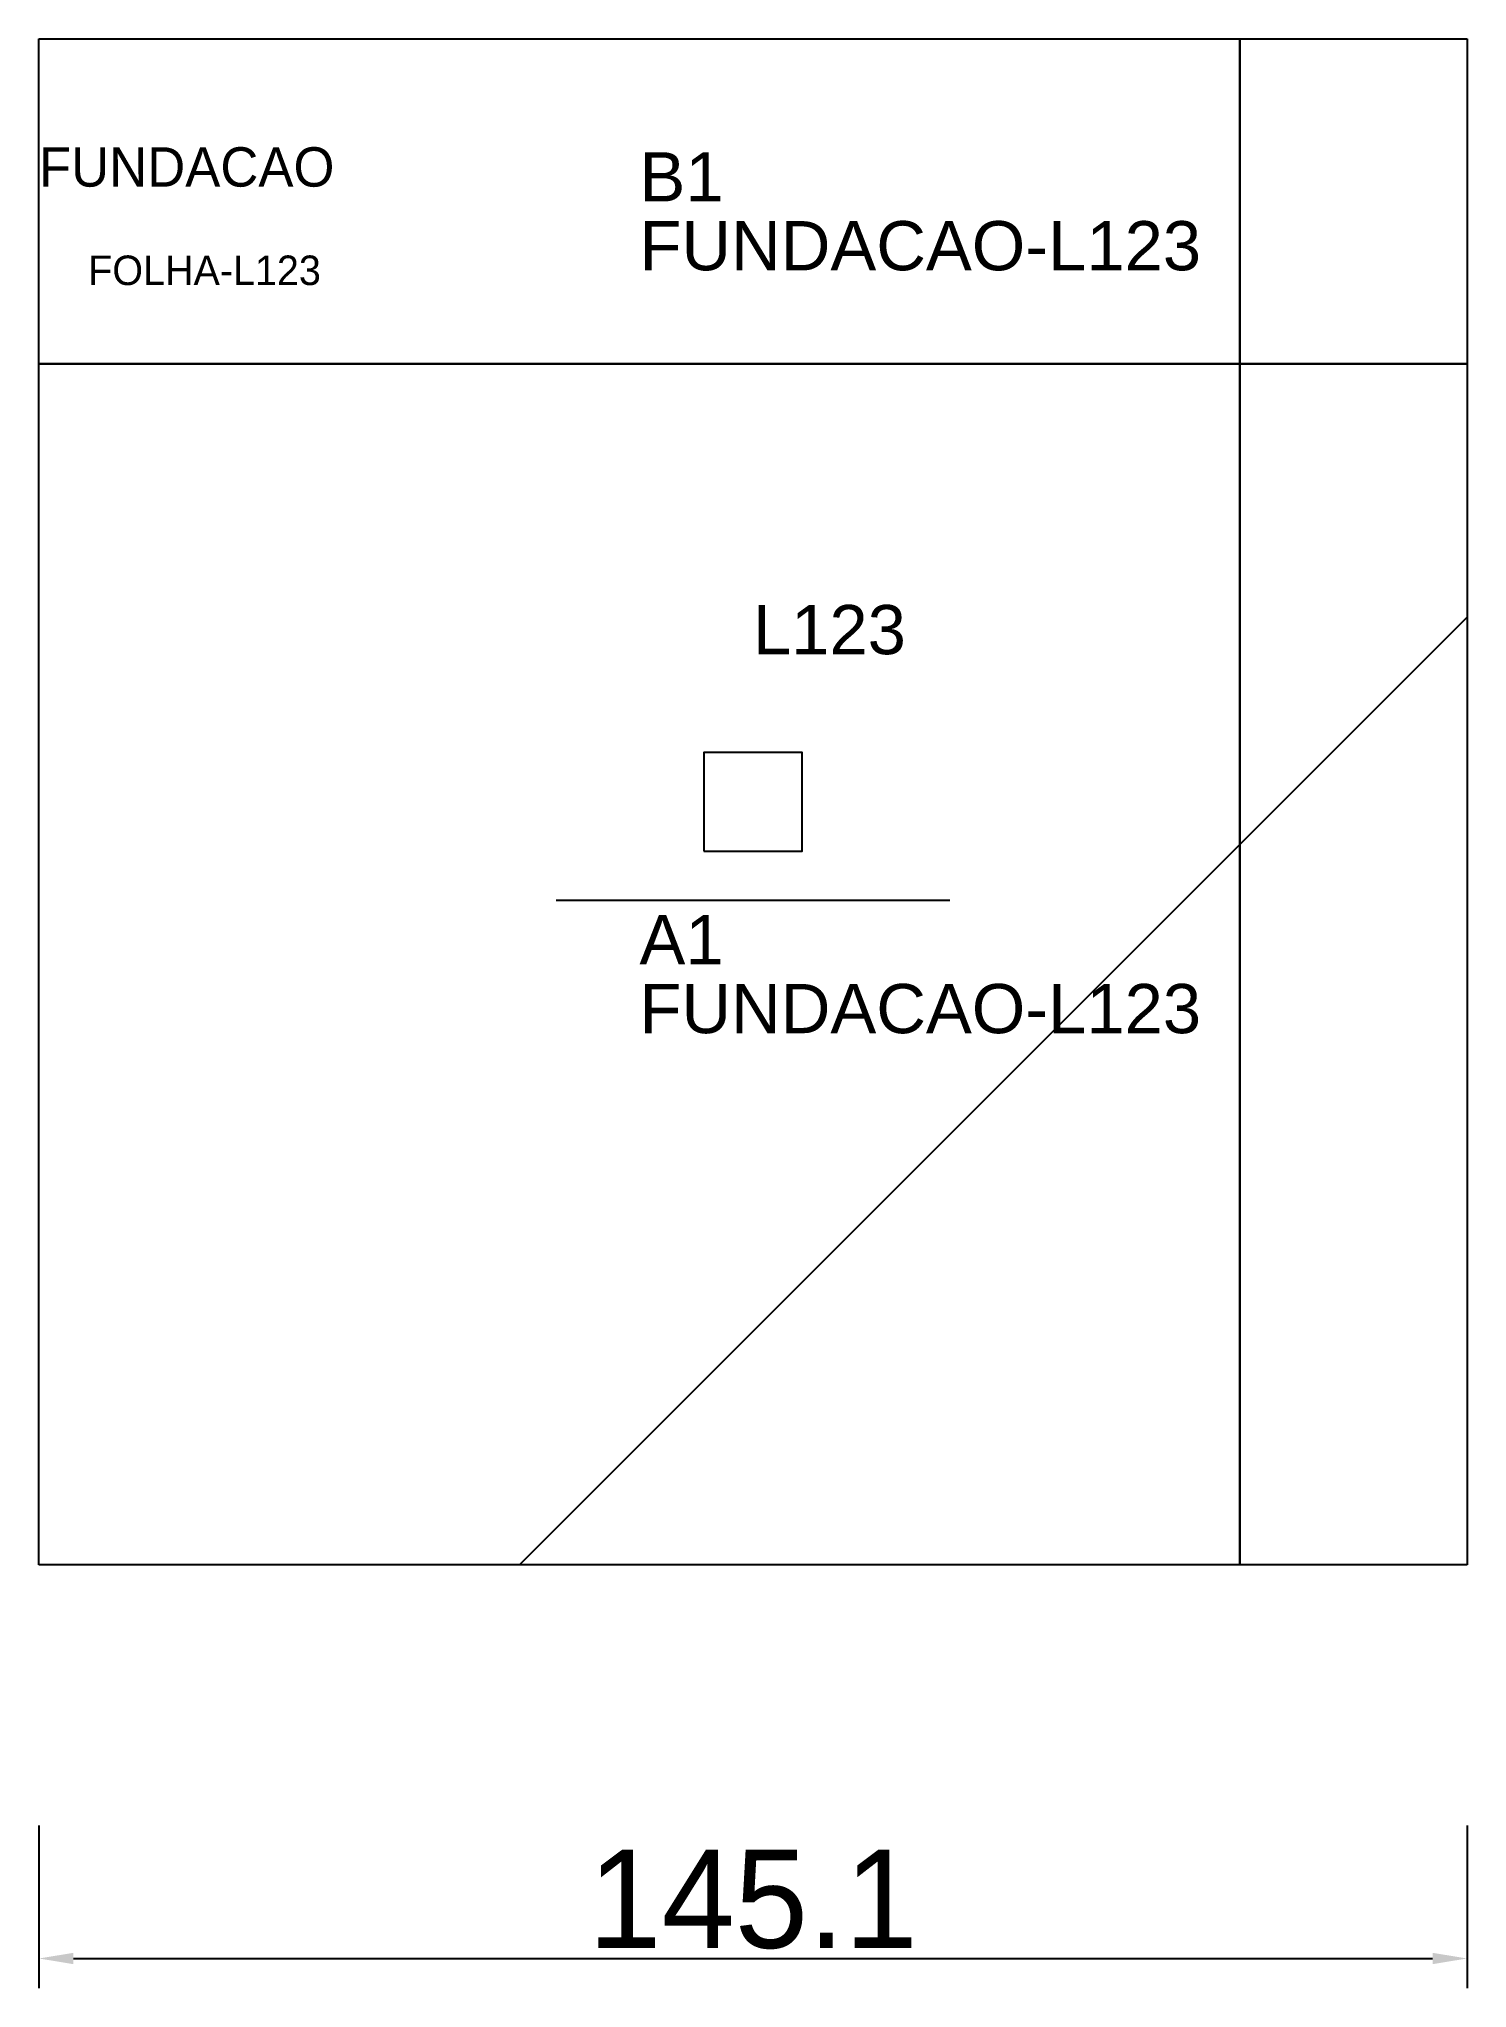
# Model space of a CAD drawing. Header units: metres. Extents: x 222 to 367, y 4 to 202.
import ezdxf

# ---------------------------------------------------------------- set-up
doc = ezdxf.new("R2010")
doc.units = ezdxf.units.M
for name, color, linetype in [('3', 3, 'CONTINUOUS'), ('AUX00', 7, 'CONTINUOUS'), ('COTA', 241, 'CONTINUOUS'), ('FOLHA', 255, 'CONTINUOUS'), ('Hachura', 251, 'CONTINUOUS'), ('NOMENCLATURA', 7, 'CONTINUOUS'), ('Nível', 160, 'CONTINUOUS'), ('Painéis', 200, 'CONTINUOUS'), ('Pilares', 5, 'CONTINUOUS'), ('SARR_2.2x7', 40, 'CONTINUOUS')]:
    doc.layers.add(name, color=color, linetype=linetype)
doc.styles.add('ARIAL', font='Arial.ttf')
doc.styles.add('STR_STANDARD', font='arial.ttf')
doc.dimstyles.new('EZ DXF', dxfattribs={"dimtxt": 10, "dimasz": 3.5, "dimexe": 3, "dimexo": 1.5, "dimgap": 1, "dimtad": 1, "dimdec": 1, "dimdsep": 46, "dimcen": 2.5, "dimazin": 3, "dimtfac": 1, "dimtmove": 0, "dimatfit": 3})

msp = doc.modelspace()

# ---------------------------------------------------------------- hatches: boundary and pattern name
at = {"layer": 'Hachura'}
h = msp.add_hatch(dxfattribs=at)
h.set_pattern_fill('ANSI31', scale=50)
h.paths.add_polyline_path([(222.2, 201.5), (367.27, 201.5), (367.27, 46.5), (222.2, 46.5)])
h = msp.add_hatch(dxfattribs=at)
h.set_pattern_fill('ANSI31', scale=50)
h.paths.add_polyline_path([(222.2, 201.5), (367.27, 201.5), (367.27, 46.5), (222.2, 46.5)])

# ---------------------------------------------------------------- linework, layer by layer
at = {"layer": '3'}
for points in [[(344.2, 46.5), (344.2, 201.5)], [(344.2, 46.5), (344.2, 201.5)], [(222.2, 168.5), (367.27, 168.5)], [(222.2, 168.5), (367.27, 168.5)]]:
    msp.add_lwpolyline(points, close=True, dxfattribs=at)
at = {"layer": 'Painéis', "color": 200}
for p, q in [((222.2, 201.5), (367.27, 201.5)), ((222.2, 46.5), (222.2, 201.5)), ((222.2, 201.5), (367.27, 201.5)), ((222.2, 46.5), (222.2, 201.5)), ((367.27, 201.5), (367.27, 46.5)), ((367.27, 201.5), (367.27, 46.5)), ((367.27, 46.5), (222.2, 46.5)), ((367.27, 46.5), (222.2, 46.5))]:
    msp.add_line(p, q, dxfattribs=at)
at = {"layer": 'Pilares'}
msp.add_lwpolyline([(289.73, 119), (299.73, 119), (299.73, 129), (289.73, 129)], close=True, dxfattribs=at)
msp.add_lwpolyline([(289.73, 119), (299.73, 119), (299.73, 129), (289.73, 129)], close=True, dxfattribs=at)
at = {"layer": 'SARR_2.2x7'}
msp.add_line((274.73, 114), (314.73, 114), dxfattribs=at)
msp.add_line((274.73, 114), (314.73, 114), dxfattribs=at)

# ---------------------------------------------------------------- texts
at = {"layer": '3', "style": 'STR_STANDARD'}
for s, p in [('B1', (283.2, 185)), ('B1', (283.2, 185)), ('A1', (283.2, 107.5)), ('A1', (283.2, 107.5))]:
    msp.add_text(s, height=5, dxfattribs=at).set_placement(p)
at = {"layer": 'AUX00', "style": 'STR_STANDARD'}
for p in [(283.2, 178), (283.2, 178), (283.2, 100.5), (283.2, 100.5)]:
    msp.add_text('FUNDACAO-L123', height=5, dxfattribs=at).set_placement(p)
at = {"layer": 'FOLHA'}
msp.add_text('FOLHA-L123', height=3, dxfattribs=at).set_placement((227.2, 176.5))
msp.add_text('FOLHA-L123', height=3, dxfattribs=at).set_placement((227.2, 176.5))
at = {"layer": 'NOMENCLATURA', "insert": (294.73, 144), "char_height": 5, "attachment_point": 1, "style": 'ARIAL'}
msp.add_mtext('L123', dxfattribs=at)
msp.add_mtext('L123', dxfattribs=at)
at = {"layer": 'Nível'}
msp.add_text('FUNDACAO', height=4, dxfattribs=at).set_placement((222.2, 186.5))
msp.add_text('FUNDACAO', height=4, dxfattribs=at).set_placement((222.2, 186.5))

# ---------------------------------------------------------------- dimensions: what is measured, and where the dimension line sits
at = {"layer": 'COTA'}
msp.add_linear_dim(base=(222.2, 6.5), p1=(222.2, 21.5), p2=(367.27, 21.5), dimstyle='EZ DXF', dxfattribs=at).render()
msp.add_linear_dim(base=(222.2, 6.5), p1=(222.2, 21.5), p2=(367.27, 21.5), dimstyle='EZ DXF', dxfattribs=at).render()

doc.saveas('drawing.dxf')
